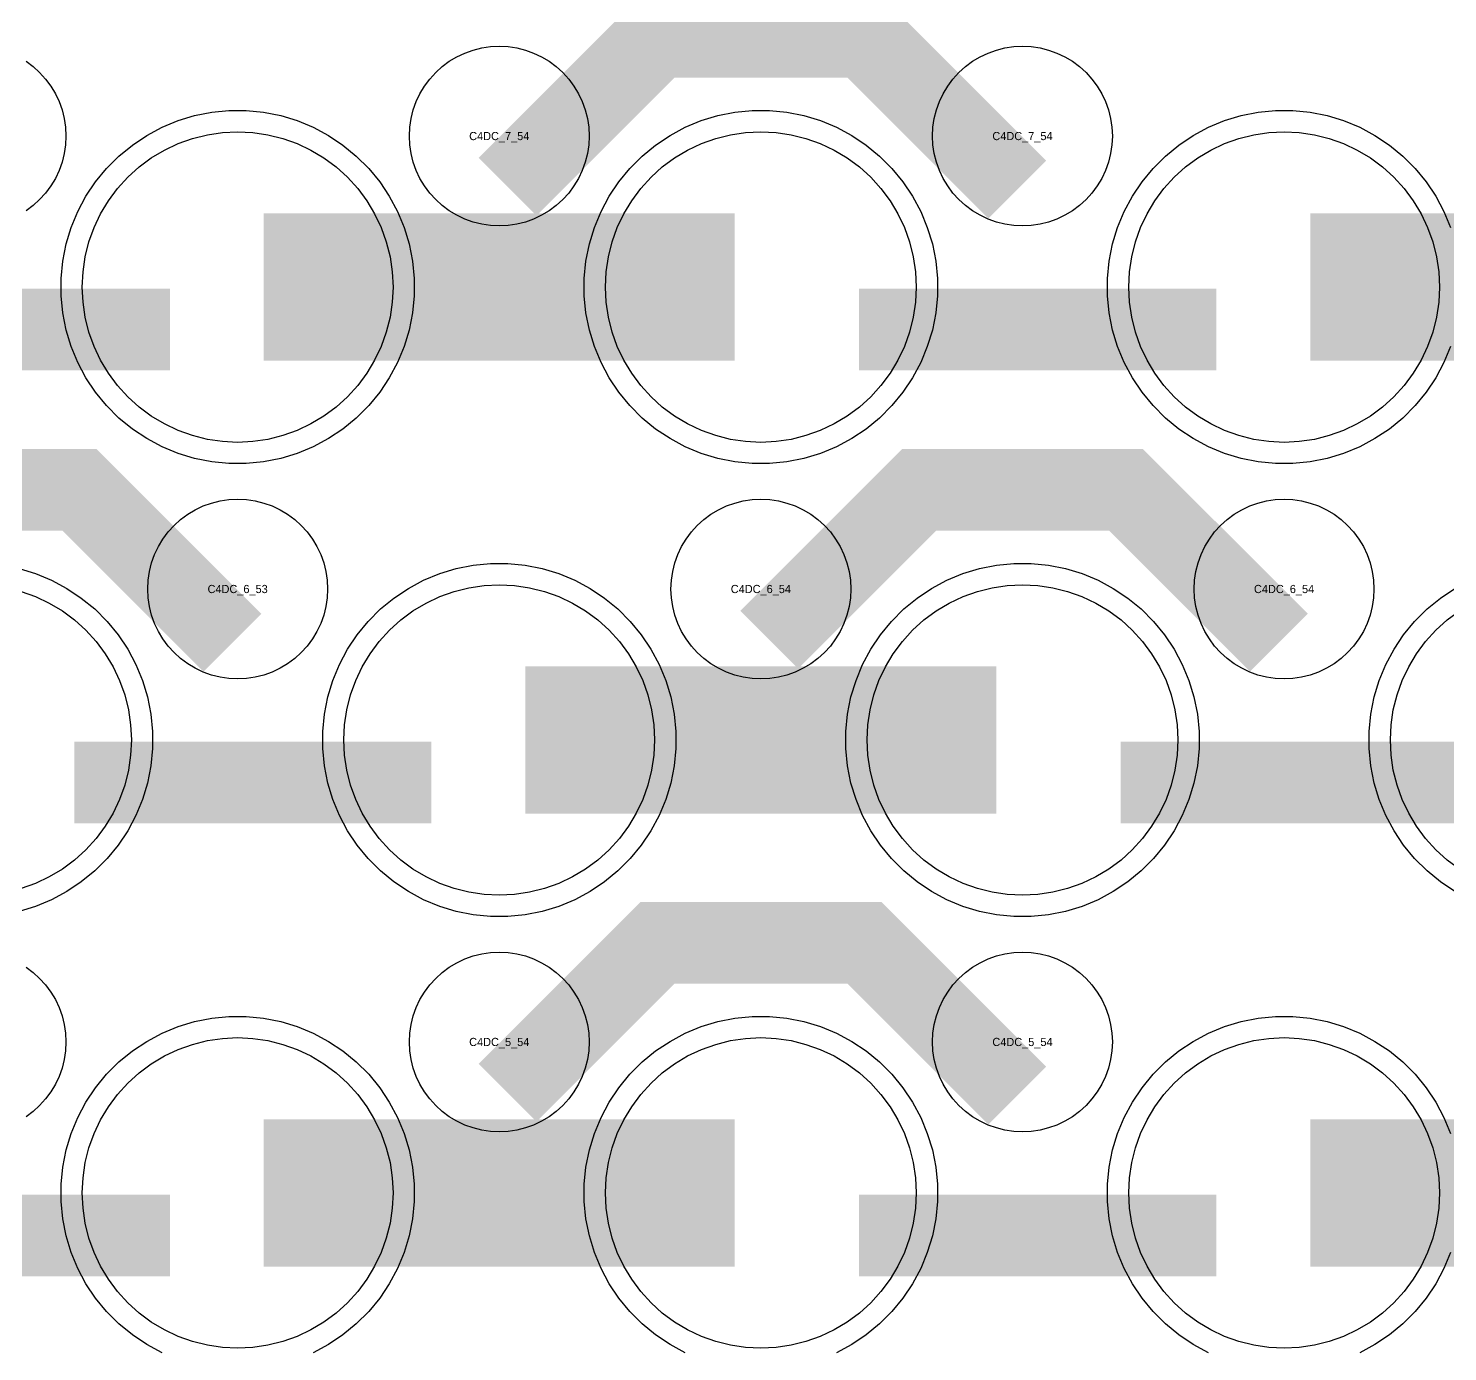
# Model space of a CAD drawing. Extents: x -11880 to 11880, y -14992 to 14992.
# Drawn here: x 5136 to 5570, y -14195.3 to -13790.5 of the extents above; entities that cross this region are included whole.
import ezdxf
from ezdxf.enums import TextEntityAlignment as Align

# ---------------------------------------------------------------- set-up
doc = ezdxf.new("R2010")
doc.units = 0
doc.header["$MEASUREMENT"] = 0
for name, color, linetype in [('GDS_775_DT_237', 138, 'CONTINUOUS'), ('RDL1_FS', 34, 'CONTINUOUS'), ('RDL_BS', 160, 'CONTINUOUS')]:
    doc.layers.add(name, color=color, linetype=linetype)

msp = doc.modelspace()

# ---------------------------------------------------------------- linework, layer by layer
at = {"layer": 'RDL1_FS', "color": 241, "true_color": 0xf7abae}
for points in [[(5200, -13917.124), (5195.343, -13916.895), (5190.732, -13916.211), (5186.209, -13915.079), (5181.819, -13913.507), (5177.605, -13911.515), (5173.605, -13909.117), (5169.86, -13906.339), (5166.406, -13903.209), (5163.276, -13899.755), (5160.498, -13896.01), (5158.1, -13892.01), (5156.108, -13887.796), (5154.536, -13883.406), (5153.404, -13878.883), (5152.72, -13874.272), (5152.491, -13869.615), (5152.72, -13864.958), (5153.404, -13860.347), (5154.536, -13855.824), (5156.108, -13851.434), (5158.1, -13847.22), (5160.498, -13843.22), (5163.276, -13839.475), (5166.406, -13836.021), (5169.86, -13832.891), (5173.605, -13830.113), (5177.605, -13827.715), (5181.819, -13825.723), (5186.209, -13824.151), (5190.732, -13823.019), (5195.343, -13822.335), (5200, -13822.106), (5204.657, -13822.335), (5209.268, -13823.019), (5213.791, -13824.151), (5218.181, -13825.723), (5222.395, -13827.715), (5226.395, -13830.113), (5230.14, -13832.891), (5233.594, -13836.021), (5236.724, -13839.475), (5239.502, -13843.22), (5241.9, -13847.22), (5243.892, -13851.434), (5245.464, -13855.824), (5246.596, -13860.347), (5247.28, -13864.958), (5247.509, -13869.615), (5247.28, -13874.272), (5246.596, -13878.883), (5245.464, -13883.406), (5243.892, -13887.796), (5241.9, -13892.01), (5239.502, -13896.01), (5236.724, -13899.755), (5233.594, -13903.209), (5230.14, -13906.339), (5226.395, -13909.117), (5222.395, -13911.515), (5218.181, -13913.507), (5213.791, -13915.079), (5209.268, -13916.211), (5204.657, -13916.895)], [(5360, -13917.124), (5355.343, -13916.895), (5350.732, -13916.211), (5346.209, -13915.079), (5341.819, -13913.507), (5337.605, -13911.515), (5333.605, -13909.117), (5329.86, -13906.339), (5326.406, -13903.209), (5323.276, -13899.755), (5320.498, -13896.01), (5318.1, -13892.01), (5316.108, -13887.796), (5314.536, -13883.406), (5313.404, -13878.883), (5312.72, -13874.272), (5312.491, -13869.615), (5312.72, -13864.958), (5313.404, -13860.347), (5314.536, -13855.824), (5316.108, -13851.434), (5318.1, -13847.22), (5320.498, -13843.22), (5323.276, -13839.475), (5326.406, -13836.021), (5329.86, -13832.891), (5333.605, -13830.113), (5337.605, -13827.715), (5341.819, -13825.723), (5346.209, -13824.151), (5350.732, -13823.019), (5355.343, -13822.335), (5360, -13822.106), (5364.657, -13822.335), (5369.268, -13823.019), (5373.791, -13824.151), (5378.181, -13825.723), (5382.395, -13827.715), (5386.395, -13830.113), (5390.14, -13832.891), (5393.594, -13836.021), (5396.724, -13839.475), (5399.502, -13843.22), (5401.9, -13847.22), (5403.892, -13851.434), (5405.464, -13855.824), (5406.596, -13860.347), (5407.28, -13864.958), (5407.509, -13869.615), (5407.28, -13874.272), (5406.596, -13878.883), (5405.464, -13883.406), (5403.892, -13887.796), (5401.9, -13892.01), (5399.502, -13896.01), (5396.724, -13899.755), (5393.594, -13903.209), (5390.14, -13906.339), (5386.395, -13909.117), (5382.395, -13911.515), (5378.181, -13913.507), (5373.791, -13915.079), (5369.268, -13916.211), (5364.657, -13916.895)], [(5520, -13917.124), (5515.343, -13916.895), (5510.732, -13916.211), (5506.209, -13915.079), (5501.819, -13913.507), (5497.605, -13911.515), (5493.605, -13909.117), (5489.86, -13906.339), (5486.406, -13903.209), (5483.276, -13899.755), (5480.498, -13896.01), (5478.1, -13892.01), (5476.108, -13887.796), (5474.536, -13883.406), (5473.404, -13878.883), (5472.72, -13874.272), (5472.491, -13869.615), (5472.72, -13864.958), (5473.404, -13860.347), (5474.536, -13855.824), (5476.108, -13851.434), (5478.1, -13847.22), (5480.498, -13843.22), (5483.276, -13839.475), (5486.406, -13836.021), (5489.86, -13832.891), (5493.605, -13830.113), (5497.605, -13827.715), (5501.819, -13825.723), (5506.209, -13824.151), (5510.732, -13823.019), (5515.343, -13822.335), (5520, -13822.106), (5524.657, -13822.335), (5529.268, -13823.019), (5533.791, -13824.151), (5538.181, -13825.723), (5542.395, -13827.715), (5546.395, -13830.113), (5550.14, -13832.891), (5553.594, -13836.021), (5556.724, -13839.475), (5559.502, -13843.22), (5561.9, -13847.22), (5563.892, -13851.434), (5565.464, -13855.824), (5566.596, -13860.347), (5567.28, -13864.958), (5567.509, -13869.615), (5567.28, -13874.272), (5566.596, -13878.883), (5565.464, -13883.406), (5563.892, -13887.796), (5561.9, -13892.01), (5559.502, -13896.01), (5556.724, -13899.755), (5553.594, -13903.209), (5550.14, -13906.339), (5546.395, -13909.117), (5542.395, -13911.515), (5538.181, -13913.507), (5533.791, -13915.079), (5529.268, -13916.211), (5524.657, -13916.895)], [(5280, -14055.689), (5275.343, -14055.46), (5270.732, -14054.776), (5266.209, -14053.644), (5261.819, -14052.072), (5257.605, -14050.08), (5253.605, -14047.682), (5249.86, -14044.904), (5246.406, -14041.774), (5243.276, -14038.32), (5240.498, -14034.575), (5238.1, -14030.575), (5236.108, -14026.361), (5234.536, -14021.971), (5233.404, -14017.448), (5232.72, -14012.837), (5232.491, -14008.18), (5232.72, -14003.523), (5233.404, -13998.912), (5234.536, -13994.389), (5236.108, -13989.999), (5238.1, -13985.785), (5240.498, -13981.785), (5243.276, -13978.04), (5246.406, -13974.586), (5249.86, -13971.456), (5253.605, -13968.678), (5257.605, -13966.28), (5261.819, -13964.288), (5266.209, -13962.716), (5270.732, -13961.584), (5275.343, -13960.9), (5280, -13960.671), (5284.657, -13960.9), (5289.268, -13961.584), (5293.791, -13962.716), (5298.181, -13964.288), (5302.395, -13966.28), (5306.395, -13968.678), (5310.14, -13971.456), (5313.594, -13974.586), (5316.724, -13978.04), (5319.502, -13981.785), (5321.9, -13985.785), (5323.892, -13989.999), (5325.464, -13994.389), (5326.596, -13998.912), (5327.28, -14003.523), (5327.509, -14008.18), (5327.28, -14012.837), (5326.596, -14017.448), (5325.464, -14021.971), (5323.892, -14026.361), (5321.9, -14030.575), (5319.502, -14034.575), (5316.724, -14038.32), (5313.594, -14041.774), (5310.14, -14044.904), (5306.395, -14047.682), (5302.395, -14050.08), (5298.181, -14052.072), (5293.791, -14053.644), (5289.268, -14054.776), (5284.657, -14055.46)], [(5440, -14055.689), (5435.343, -14055.46), (5430.732, -14054.776), (5426.209, -14053.644), (5421.819, -14052.072), (5417.605, -14050.08), (5413.605, -14047.682), (5409.86, -14044.904), (5406.406, -14041.774), (5403.276, -14038.32), (5400.498, -14034.575), (5398.1, -14030.575), (5396.108, -14026.361), (5394.536, -14021.971), (5393.404, -14017.448), (5392.72, -14012.837), (5392.491, -14008.18), (5392.72, -14003.523), (5393.404, -13998.912), (5394.536, -13994.389), (5396.108, -13989.999), (5398.1, -13985.785), (5400.498, -13981.785), (5403.276, -13978.04), (5406.406, -13974.586), (5409.86, -13971.456), (5413.605, -13968.678), (5417.605, -13966.28), (5421.819, -13964.288), (5426.209, -13962.716), (5430.732, -13961.584), (5435.343, -13960.9), (5440, -13960.671), (5444.657, -13960.9), (5449.268, -13961.584), (5453.791, -13962.716), (5458.181, -13964.288), (5462.395, -13966.28), (5466.395, -13968.678), (5470.14, -13971.456), (5473.594, -13974.586), (5476.724, -13978.04), (5479.502, -13981.785), (5481.9, -13985.785), (5483.892, -13989.999), (5485.464, -13994.389), (5486.596, -13998.912), (5487.28, -14003.523), (5487.509, -14008.18), (5487.28, -14012.837), (5486.596, -14017.448), (5485.464, -14021.971), (5483.892, -14026.361), (5481.9, -14030.575), (5479.502, -14034.575), (5476.724, -14038.32), (5473.594, -14041.774), (5470.14, -14044.904), (5466.395, -14047.682), (5462.395, -14050.08), (5458.181, -14052.072), (5453.791, -14053.644), (5449.268, -14054.776), (5444.657, -14055.46)], [(5200, -14194.254), (5195.343, -14194.025), (5190.732, -14193.341), (5186.209, -14192.209), (5181.819, -14190.637), (5177.605, -14188.645), (5173.605, -14186.247), (5169.86, -14183.469), (5166.406, -14180.339), (5163.276, -14176.885), (5160.498, -14173.14), (5158.1, -14169.14), (5156.108, -14164.926), (5154.536, -14160.536), (5153.404, -14156.013), (5152.72, -14151.402), (5152.491, -14146.745), (5152.72, -14142.088), (5153.404, -14137.477), (5154.536, -14132.954), (5156.108, -14128.564), (5158.1, -14124.35), (5160.498, -14120.35), (5163.276, -14116.605), (5166.406, -14113.151), (5169.86, -14110.021), (5173.605, -14107.243), (5177.605, -14104.845), (5181.819, -14102.853), (5186.209, -14101.281), (5190.732, -14100.149), (5195.343, -14099.465), (5200, -14099.236), (5204.657, -14099.465), (5209.268, -14100.149), (5213.791, -14101.281), (5218.181, -14102.853), (5222.395, -14104.845), (5226.395, -14107.243), (5230.14, -14110.021), (5233.594, -14113.151), (5236.724, -14116.605), (5239.502, -14120.35), (5241.9, -14124.35), (5243.892, -14128.564), (5245.464, -14132.954), (5246.596, -14137.477), (5247.28, -14142.088), (5247.509, -14146.745), (5247.28, -14151.402), (5246.596, -14156.013), (5245.464, -14160.536), (5243.892, -14164.926), (5241.9, -14169.14), (5239.502, -14173.14), (5236.724, -14176.885), (5233.594, -14180.339), (5230.14, -14183.469), (5226.395, -14186.247), (5222.395, -14188.645), (5218.181, -14190.637), (5213.791, -14192.209), (5209.268, -14193.341), (5204.657, -14194.025)], [(5360, -14194.254), (5355.343, -14194.025), (5350.732, -14193.341), (5346.209, -14192.209), (5341.819, -14190.637), (5337.605, -14188.645), (5333.605, -14186.247), (5329.86, -14183.469), (5326.406, -14180.339), (5323.276, -14176.885), (5320.498, -14173.14), (5318.1, -14169.14), (5316.108, -14164.926), (5314.536, -14160.536), (5313.404, -14156.013), (5312.72, -14151.402), (5312.491, -14146.745), (5312.72, -14142.088), (5313.404, -14137.477), (5314.536, -14132.954), (5316.108, -14128.564), (5318.1, -14124.35), (5320.498, -14120.35), (5323.276, -14116.605), (5326.406, -14113.151), (5329.86, -14110.021), (5333.605, -14107.243), (5337.605, -14104.845), (5341.819, -14102.853), (5346.209, -14101.281), (5350.732, -14100.149), (5355.343, -14099.465), (5360, -14099.236), (5364.657, -14099.465), (5369.268, -14100.149), (5373.791, -14101.281), (5378.181, -14102.853), (5382.395, -14104.845), (5386.395, -14107.243), (5390.14, -14110.021), (5393.594, -14113.151), (5396.724, -14116.605), (5399.502, -14120.35), (5401.9, -14124.35), (5403.892, -14128.564), (5405.464, -14132.954), (5406.596, -14137.477), (5407.28, -14142.088), (5407.509, -14146.745), (5407.28, -14151.402), (5406.596, -14156.013), (5405.464, -14160.536), (5403.892, -14164.926), (5401.9, -14169.14), (5399.502, -14173.14), (5396.724, -14176.885), (5393.594, -14180.339), (5390.14, -14183.469), (5386.395, -14186.247), (5382.395, -14188.645), (5378.181, -14190.637), (5373.791, -14192.209), (5369.268, -14193.341), (5364.657, -14194.025)], [(5520, -14194.254), (5515.343, -14194.025), (5510.732, -14193.341), (5506.209, -14192.209), (5501.819, -14190.637), (5497.605, -14188.645), (5493.605, -14186.247), (5489.86, -14183.469), (5486.406, -14180.339), (5483.276, -14176.885), (5480.498, -14173.14), (5478.1, -14169.14), (5476.108, -14164.926), (5474.536, -14160.536), (5473.404, -14156.013), (5472.72, -14151.402), (5472.491, -14146.745), (5472.72, -14142.088), (5473.404, -14137.477), (5474.536, -14132.954), (5476.108, -14128.564), (5478.1, -14124.35), (5480.498, -14120.35), (5483.276, -14116.605), (5486.406, -14113.151), (5489.86, -14110.021), (5493.605, -14107.243), (5497.605, -14104.845), (5501.819, -14102.853), (5506.209, -14101.281), (5510.732, -14100.149), (5515.343, -14099.465), (5520, -14099.236), (5524.657, -14099.465), (5529.268, -14100.149), (5533.791, -14101.281), (5538.181, -14102.853), (5542.395, -14104.845), (5546.395, -14107.243), (5550.14, -14110.021), (5553.594, -14113.151), (5556.724, -14116.605), (5559.502, -14120.35), (5561.9, -14124.35), (5563.892, -14128.564), (5565.464, -14132.954), (5566.596, -14137.477), (5567.28, -14142.088), (5567.509, -14146.745), (5567.28, -14151.402), (5566.596, -14156.013), (5565.464, -14160.536), (5563.892, -14164.926), (5561.9, -14169.14), (5559.502, -14173.14), (5556.724, -14176.885), (5553.594, -14180.339), (5550.14, -14183.469), (5546.395, -14186.247), (5542.395, -14188.645), (5538.181, -14190.637), (5533.791, -14192.209), (5529.268, -14193.341), (5524.657, -14194.025)]]:
    msp.add_lwpolyline(points, close=True, dxfattribs=at)
for points in [[(5208.002, -13869.615, 45, 45, 0), (5280.002, -13869.615, 45, 45, 0)], [(5280.002, -13869.615, 45, 45, 0), (5352.002, -13869.615, 45, 45, 0)], [(5528.002, -13869.615, 45, 45, 0), (5600.002, -13869.615, 45, 45, 0)], [(5288.002, -14008.18, 45, 45, 0), (5360.002, -14008.18, 45, 45, 0)], [(5360.002, -14008.18, 45, 45, 0), (5432.002, -14008.18, 45, 45, 0)], [(5208.002, -14146.745, 45, 45, 0), (5280.002, -14146.745, 45, 45, 0)], [(5280.002, -14146.745, 45, 45, 0), (5352.002, -14146.745, 45, 45, 0)], [(5528.002, -14146.745, 45, 45, 0), (5600.002, -14146.745, 45, 45, 0)]]:
    msp.add_lwpolyline(points, format="xyseb", dxfattribs=at)
for points in [[(5133.791, -13962.716), (5138.181, -13964.288), (5142.395, -13966.28), (5146.395, -13968.678), (5150.14, -13971.456), (5153.594, -13974.586), (5156.724, -13978.04), (5159.502, -13981.785), (5161.9, -13985.785), (5163.892, -13989.999), (5165.464, -13994.389), (5166.596, -13998.912), (5167.28, -14003.523), (5167.509, -14008.18), (5167.28, -14012.837), (5166.596, -14017.448), (5165.464, -14021.971), (5163.892, -14026.361), (5161.9, -14030.575), (5159.502, -14034.575), (5156.724, -14038.32), (5153.594, -14041.774), (5150.14, -14044.904), (5146.395, -14047.682), (5142.395, -14050.08), (5138.181, -14052.072), (5133.791, -14053.644)], [(5573.605, -14047.682), (5569.86, -14044.904), (5566.406, -14041.774), (5563.276, -14038.32), (5560.498, -14034.575), (5558.1, -14030.575), (5556.108, -14026.361), (5554.536, -14021.971), (5553.404, -14017.448), (5552.72, -14012.837), (5552.491, -14008.18), (5552.72, -14003.523), (5553.404, -13998.912), (5554.536, -13994.389), (5556.108, -13989.999), (5558.1, -13985.785), (5560.498, -13981.785), (5563.276, -13978.04), (5566.406, -13974.586), (5569.86, -13971.456), (5573.605, -13968.678)]]:
    msp.add_lwpolyline(points, dxfattribs=at)
at = {"layer": 'RDL_BS'}
for points in [[(5282.562, -13838.929, 25, 25, 0), (5328.377, -13793.114, 25, 25, 0), (5361.93, -13793.114, 25, 25, 0)], [(5438.401, -13839.828, 25, 25, 0), (5391.687, -13793.114, 25, 25, 0), (5361.929, -13793.114, 25, 25, 0)], [(5198.401, -13978.393, 25, 25, 0), (5151.687, -13931.679, 25, 25, 0), (5121.929, -13931.679, 25, 25, 0)], [(5362.562, -13977.494, 25, 25, 0), (5408.377, -13931.679, 25, 25, 0), (5441.93, -13931.679, 25, 25, 0)], [(5518.401, -13978.393, 25, 25, 0), (5471.687, -13931.679, 25, 25, 0), (5441.929, -13931.679, 25, 25, 0)], [(5282.562, -14116.059, 25, 25, 0), (5328.377, -14070.244, 25, 25, 0), (5361.93, -14070.244, 25, 25, 0)], [(5438.401, -14116.958, 25, 25, 0), (5391.687, -14070.244, 25, 25, 0), (5361.929, -14070.244, 25, 25, 0)]]:
    msp.add_lwpolyline(points, format="xyseb", dxfattribs=at)
for points in [[(5280, -13850.921), (5277.307, -13850.789), (5274.635, -13850.393), (5272.016, -13849.736), (5269.481, -13848.829), (5267.044, -13847.677), (5264.72, -13846.284), (5262.557, -13844.681), (5260.558, -13842.869), (5258.746, -13840.87), (5257.143, -13838.707), (5255.75, -13836.383), (5254.598, -13833.946), (5253.691, -13831.411), (5253.034, -13828.792), (5252.638, -13826.12), (5252.506, -13823.427), (5252.638, -13820.734), (5253.034, -13818.062), (5253.691, -13815.443), (5254.598, -13812.908), (5255.75, -13810.471), (5257.143, -13808.147), (5258.746, -13805.984), (5260.558, -13803.985), (5262.557, -13802.173), (5264.72, -13800.57), (5267.044, -13799.177), (5269.481, -13798.025), (5272.016, -13797.118), (5274.635, -13796.461), (5277.307, -13796.065), (5280, -13795.933), (5282.693, -13796.065), (5285.365, -13796.461), (5287.984, -13797.118), (5290.519, -13798.025), (5292.956, -13799.177), (5295.28, -13800.57), (5297.443, -13802.173), (5299.442, -13803.985), (5301.254, -13805.984), (5302.857, -13808.147), (5304.25, -13810.471), (5305.402, -13812.908), (5306.309, -13815.443), (5306.966, -13818.062), (5307.362, -13820.734), (5307.494, -13823.427), (5307.362, -13826.12), (5306.966, -13828.792), (5306.309, -13831.411), (5305.402, -13833.946), (5304.25, -13836.383), (5302.857, -13838.707), (5301.254, -13840.87), (5299.442, -13842.869), (5297.443, -13844.681), (5295.28, -13846.284), (5292.956, -13847.677), (5290.519, -13848.829), (5287.984, -13849.736), (5285.365, -13850.393), (5282.693, -13850.789)], [(5440, -13850.921), (5437.307, -13850.789), (5434.635, -13850.393), (5432.016, -13849.736), (5429.481, -13848.829), (5427.044, -13847.677), (5424.72, -13846.284), (5422.557, -13844.681), (5420.558, -13842.869), (5418.746, -13840.87), (5417.143, -13838.707), (5415.75, -13836.383), (5414.598, -13833.946), (5413.691, -13831.411), (5413.034, -13828.792), (5412.638, -13826.12), (5412.506, -13823.427), (5412.638, -13820.734), (5413.034, -13818.062), (5413.691, -13815.443), (5414.598, -13812.908), (5415.75, -13810.471), (5417.143, -13808.147), (5418.746, -13805.984), (5420.558, -13803.985), (5422.557, -13802.173), (5424.72, -13800.57), (5427.044, -13799.177), (5429.481, -13798.025), (5432.016, -13797.118), (5434.635, -13796.461), (5437.307, -13796.065), (5440, -13795.933), (5442.693, -13796.065), (5445.365, -13796.461), (5447.984, -13797.118), (5450.519, -13798.025), (5452.956, -13799.177), (5455.28, -13800.57), (5457.443, -13802.173), (5459.442, -13803.985), (5461.254, -13805.984), (5462.857, -13808.147), (5464.25, -13810.471), (5465.402, -13812.908), (5466.309, -13815.443), (5466.966, -13818.062), (5467.362, -13820.734), (5467.494, -13823.427), (5467.362, -13826.12), (5466.966, -13828.792), (5466.309, -13831.411), (5465.402, -13833.946), (5464.25, -13836.383), (5462.857, -13838.707), (5461.254, -13840.87), (5459.442, -13842.869), (5457.443, -13844.681), (5455.28, -13846.284), (5452.956, -13847.677), (5450.519, -13848.829), (5447.984, -13849.736), (5445.365, -13850.393), (5442.693, -13850.789)], [(5200, -13989.486), (5197.307, -13989.354), (5194.635, -13988.958), (5192.016, -13988.301), (5189.481, -13987.394), (5187.044, -13986.242), (5184.72, -13984.849), (5182.557, -13983.246), (5180.558, -13981.434), (5178.746, -13979.435), (5177.143, -13977.272), (5175.75, -13974.948), (5174.598, -13972.511), (5173.691, -13969.976), (5173.034, -13967.357), (5172.638, -13964.685), (5172.506, -13961.992), (5172.638, -13959.299), (5173.034, -13956.627), (5173.691, -13954.008), (5174.598, -13951.473), (5175.75, -13949.036), (5177.143, -13946.712), (5178.746, -13944.549), (5180.558, -13942.55), (5182.557, -13940.738), (5184.72, -13939.135), (5187.044, -13937.742), (5189.481, -13936.59), (5192.016, -13935.683), (5194.635, -13935.026), (5197.307, -13934.63), (5200, -13934.498), (5202.693, -13934.63), (5205.365, -13935.026), (5207.984, -13935.683), (5210.519, -13936.59), (5212.956, -13937.742), (5215.28, -13939.135), (5217.443, -13940.738), (5219.442, -13942.55), (5221.254, -13944.549), (5222.857, -13946.712), (5224.25, -13949.036), (5225.402, -13951.473), (5226.309, -13954.008), (5226.966, -13956.627), (5227.362, -13959.299), (5227.494, -13961.992), (5227.362, -13964.685), (5226.966, -13967.357), (5226.309, -13969.976), (5225.402, -13972.511), (5224.25, -13974.948), (5222.857, -13977.272), (5221.254, -13979.435), (5219.442, -13981.434), (5217.443, -13983.246), (5215.28, -13984.849), (5212.956, -13986.242), (5210.519, -13987.394), (5207.984, -13988.301), (5205.365, -13988.958), (5202.693, -13989.354)], [(5360, -13989.486), (5357.307, -13989.354), (5354.635, -13988.958), (5352.016, -13988.301), (5349.481, -13987.394), (5347.044, -13986.242), (5344.72, -13984.849), (5342.557, -13983.246), (5340.558, -13981.434), (5338.746, -13979.435), (5337.143, -13977.272), (5335.75, -13974.948), (5334.598, -13972.511), (5333.691, -13969.976), (5333.034, -13967.357), (5332.638, -13964.685), (5332.506, -13961.992), (5332.638, -13959.299), (5333.034, -13956.627), (5333.691, -13954.008), (5334.598, -13951.473), (5335.75, -13949.036), (5337.143, -13946.712), (5338.746, -13944.549), (5340.558, -13942.55), (5342.557, -13940.738), (5344.72, -13939.135), (5347.044, -13937.742), (5349.481, -13936.59), (5352.016, -13935.683), (5354.635, -13935.026), (5357.307, -13934.63), (5360, -13934.498), (5362.693, -13934.63), (5365.365, -13935.026), (5367.984, -13935.683), (5370.519, -13936.59), (5372.956, -13937.742), (5375.28, -13939.135), (5377.443, -13940.738), (5379.442, -13942.55), (5381.254, -13944.549), (5382.857, -13946.712), (5384.25, -13949.036), (5385.402, -13951.473), (5386.309, -13954.008), (5386.966, -13956.627), (5387.362, -13959.299), (5387.494, -13961.992), (5387.362, -13964.685), (5386.966, -13967.357), (5386.309, -13969.976), (5385.402, -13972.511), (5384.25, -13974.948), (5382.857, -13977.272), (5381.254, -13979.435), (5379.442, -13981.434), (5377.443, -13983.246), (5375.28, -13984.849), (5372.956, -13986.242), (5370.519, -13987.394), (5367.984, -13988.301), (5365.365, -13988.958), (5362.693, -13989.354)], [(5520, -13989.486), (5517.307, -13989.354), (5514.635, -13988.958), (5512.016, -13988.301), (5509.481, -13987.394), (5507.044, -13986.242), (5504.72, -13984.849), (5502.557, -13983.246), (5500.558, -13981.434), (5498.746, -13979.435), (5497.143, -13977.272), (5495.75, -13974.948), (5494.598, -13972.511), (5493.691, -13969.976), (5493.034, -13967.357), (5492.638, -13964.685), (5492.506, -13961.992), (5492.638, -13959.299), (5493.034, -13956.627), (5493.691, -13954.008), (5494.598, -13951.473), (5495.75, -13949.036), (5497.143, -13946.712), (5498.746, -13944.549), (5500.558, -13942.55), (5502.557, -13940.738), (5504.72, -13939.135), (5507.044, -13937.742), (5509.481, -13936.59), (5512.016, -13935.683), (5514.635, -13935.026), (5517.307, -13934.63), (5520, -13934.498), (5522.693, -13934.63), (5525.365, -13935.026), (5527.984, -13935.683), (5530.519, -13936.59), (5532.956, -13937.742), (5535.28, -13939.135), (5537.443, -13940.738), (5539.442, -13942.55), (5541.254, -13944.549), (5542.857, -13946.712), (5544.25, -13949.036), (5545.402, -13951.473), (5546.309, -13954.008), (5546.966, -13956.627), (5547.362, -13959.299), (5547.494, -13961.992), (5547.362, -13964.685), (5546.966, -13967.357), (5546.309, -13969.976), (5545.402, -13972.511), (5544.25, -13974.948), (5542.857, -13977.272), (5541.254, -13979.435), (5539.442, -13981.434), (5537.443, -13983.246), (5535.28, -13984.849), (5532.956, -13986.242), (5530.519, -13987.394), (5527.984, -13988.301), (5525.365, -13988.958), (5522.693, -13989.354)], [(5280, -14128.051), (5277.307, -14127.919), (5274.635, -14127.523), (5272.016, -14126.866), (5269.481, -14125.959), (5267.044, -14124.807), (5264.72, -14123.414), (5262.557, -14121.811), (5260.558, -14119.999), (5258.746, -14118), (5257.143, -14115.837), (5255.75, -14113.513), (5254.598, -14111.076), (5253.691, -14108.541), (5253.034, -14105.922), (5252.638, -14103.25), (5252.506, -14100.557), (5252.638, -14097.864), (5253.034, -14095.192), (5253.691, -14092.573), (5254.598, -14090.038), (5255.75, -14087.601), (5257.143, -14085.277), (5258.746, -14083.114), (5260.558, -14081.115), (5262.557, -14079.303), (5264.72, -14077.7), (5267.044, -14076.307), (5269.481, -14075.155), (5272.016, -14074.248), (5274.635, -14073.591), (5277.307, -14073.195), (5280, -14073.063), (5282.693, -14073.195), (5285.365, -14073.591), (5287.984, -14074.248), (5290.519, -14075.155), (5292.956, -14076.307), (5295.28, -14077.7), (5297.443, -14079.303), (5299.442, -14081.115), (5301.254, -14083.114), (5302.857, -14085.277), (5304.25, -14087.601), (5305.402, -14090.038), (5306.309, -14092.573), (5306.966, -14095.192), (5307.362, -14097.864), (5307.494, -14100.557), (5307.362, -14103.25), (5306.966, -14105.922), (5306.309, -14108.541), (5305.402, -14111.076), (5304.25, -14113.513), (5302.857, -14115.837), (5301.254, -14118), (5299.442, -14119.999), (5297.443, -14121.811), (5295.28, -14123.414), (5292.956, -14124.807), (5290.519, -14125.959), (5287.984, -14126.866), (5285.365, -14127.523), (5282.693, -14127.919)], [(5440, -14128.051), (5437.307, -14127.919), (5434.635, -14127.523), (5432.016, -14126.866), (5429.481, -14125.959), (5427.044, -14124.807), (5424.72, -14123.414), (5422.557, -14121.811), (5420.558, -14119.999), (5418.746, -14118), (5417.143, -14115.837), (5415.75, -14113.513), (5414.598, -14111.076), (5413.691, -14108.541), (5413.034, -14105.922), (5412.638, -14103.25), (5412.506, -14100.557), (5412.638, -14097.864), (5413.034, -14095.192), (5413.691, -14092.573), (5414.598, -14090.038), (5415.75, -14087.601), (5417.143, -14085.277), (5418.746, -14083.114), (5420.558, -14081.115), (5422.557, -14079.303), (5424.72, -14077.7), (5427.044, -14076.307), (5429.481, -14075.155), (5432.016, -14074.248), (5434.635, -14073.591), (5437.307, -14073.195), (5440, -14073.063), (5442.693, -14073.195), (5445.365, -14073.591), (5447.984, -14074.248), (5450.519, -14075.155), (5452.956, -14076.307), (5455.28, -14077.7), (5457.443, -14079.303), (5459.442, -14081.115), (5461.254, -14083.114), (5462.857, -14085.277), (5464.25, -14087.601), (5465.402, -14090.038), (5466.309, -14092.573), (5466.966, -14095.192), (5467.362, -14097.864), (5467.494, -14100.557), (5467.362, -14103.25), (5466.966, -14105.922), (5466.309, -14108.541), (5465.402, -14111.076), (5464.25, -14113.513), (5462.857, -14115.837), (5461.254, -14118), (5459.442, -14119.999), (5457.443, -14121.811), (5455.28, -14123.414), (5452.956, -14124.807), (5450.519, -14125.959), (5447.984, -14126.866), (5445.365, -14127.523), (5442.693, -14127.919)]]:
    msp.add_lwpolyline(points, close=True, dxfattribs=at)
for points in [[(5135.28, -13800.57), (5137.443, -13802.173), (5139.442, -13803.985), (5141.254, -13805.984), (5142.857, -13808.147), (5144.25, -13810.471), (5145.402, -13812.908), (5146.309, -13815.443), (5146.966, -13818.062), (5147.362, -13820.734), (5147.494, -13823.427), (5147.362, -13826.12), (5146.966, -13828.792), (5146.309, -13831.411), (5145.402, -13833.946), (5144.25, -13836.383), (5142.857, -13838.707), (5141.254, -13840.87), (5139.442, -13842.869), (5137.443, -13844.681), (5135.28, -13846.284)], [(5135.28, -14077.7), (5137.443, -14079.303), (5139.442, -14081.115), (5141.254, -14083.114), (5142.857, -14085.277), (5144.25, -14087.601), (5145.402, -14090.038), (5146.309, -14092.573), (5146.966, -14095.192), (5147.362, -14097.864), (5147.494, -14100.557), (5147.362, -14103.25), (5146.966, -14105.922), (5146.309, -14108.541), (5145.402, -14111.076), (5144.25, -14113.513), (5142.857, -14115.837), (5141.254, -14118), (5139.442, -14119.999), (5137.443, -14121.811), (5135.28, -14123.414)]]:
    msp.add_lwpolyline(points, dxfattribs=at)
at = {"layer": 'RDL_BS', "color": 241, "true_color": 0xf7abae}
for points in [[(5197.356, -13923.615), (5192.062, -13923.098), (5186.835, -13922.052), (5181.795, -13920.521), (5176.885, -13918.49), (5172.223, -13915.998), (5167.809, -13913.051), (5163.708, -13909.689), (5159.926, -13905.907), (5156.564, -13901.806), (5153.617, -13897.392), (5151.125, -13892.73), (5149.094, -13887.82), (5147.563, -13882.78), (5146.517, -13877.553), (5146, -13872.259), (5146, -13866.971), (5146.517, -13861.677), (5147.563, -13856.45), (5149.094, -13851.41), (5151.125, -13846.5), (5153.617, -13841.838), (5156.564, -13837.424), (5159.926, -13833.323), (5163.708, -13829.541), (5167.809, -13826.179), (5172.223, -13823.232), (5176.885, -13820.74), (5181.795, -13818.709), (5186.835, -13817.178), (5192.062, -13816.132), (5197.356, -13815.615), (5202.644, -13815.615), (5207.938, -13816.132), (5213.165, -13817.178), (5218.205, -13818.709), (5223.115, -13820.74), (5227.777, -13823.232), (5232.191, -13826.179), (5236.292, -13829.541), (5240.074, -13833.323), (5243.436, -13837.424), (5246.383, -13841.838), (5248.875, -13846.5), (5250.906, -13851.41), (5252.437, -13856.45), (5253.483, -13861.677), (5254, -13866.971), (5254, -13872.259), (5253.483, -13877.553), (5252.437, -13882.78), (5250.906, -13887.82), (5248.875, -13892.73), (5246.383, -13897.392), (5243.436, -13901.806), (5240.074, -13905.907), (5236.292, -13909.689), (5232.191, -13913.051), (5227.777, -13915.998), (5223.115, -13918.49), (5218.205, -13920.521), (5213.165, -13922.052), (5207.938, -13923.098), (5202.644, -13923.615)], [(5357.356, -13923.615), (5352.062, -13923.098), (5346.835, -13922.052), (5341.795, -13920.521), (5336.885, -13918.49), (5332.223, -13915.998), (5327.809, -13913.051), (5323.708, -13909.689), (5319.926, -13905.907), (5316.564, -13901.806), (5313.617, -13897.392), (5311.125, -13892.73), (5309.094, -13887.82), (5307.563, -13882.78), (5306.517, -13877.553), (5306, -13872.259), (5306, -13866.971), (5306.517, -13861.677), (5307.563, -13856.45), (5309.094, -13851.41), (5311.125, -13846.5), (5313.617, -13841.838), (5316.564, -13837.424), (5319.926, -13833.323), (5323.708, -13829.541), (5327.809, -13826.179), (5332.223, -13823.232), (5336.885, -13820.74), (5341.795, -13818.709), (5346.835, -13817.178), (5352.062, -13816.132), (5357.356, -13815.615), (5362.644, -13815.615), (5367.938, -13816.132), (5373.165, -13817.178), (5378.205, -13818.709), (5383.115, -13820.74), (5387.777, -13823.232), (5392.191, -13826.179), (5396.292, -13829.541), (5400.074, -13833.323), (5403.436, -13837.424), (5406.383, -13841.838), (5408.875, -13846.5), (5410.906, -13851.41), (5412.437, -13856.45), (5413.483, -13861.677), (5414, -13866.971), (5414, -13872.259), (5413.483, -13877.553), (5412.437, -13882.78), (5410.906, -13887.82), (5408.875, -13892.73), (5406.383, -13897.392), (5403.436, -13901.806), (5400.074, -13905.907), (5396.292, -13909.689), (5392.191, -13913.051), (5387.777, -13915.998), (5383.115, -13918.49), (5378.205, -13920.521), (5373.165, -13922.052), (5367.938, -13923.098), (5362.644, -13923.615)], [(5277.356, -14062.18), (5272.062, -14061.663), (5266.835, -14060.617), (5261.795, -14059.086), (5256.885, -14057.055), (5252.223, -14054.563), (5247.809, -14051.616), (5243.708, -14048.254), (5239.926, -14044.472), (5236.564, -14040.371), (5233.617, -14035.957), (5231.125, -14031.295), (5229.094, -14026.385), (5227.563, -14021.345), (5226.517, -14016.118), (5226, -14010.824), (5226, -14005.536), (5226.517, -14000.242), (5227.563, -13995.015), (5229.094, -13989.975), (5231.125, -13985.065), (5233.617, -13980.403), (5236.564, -13975.989), (5239.926, -13971.888), (5243.708, -13968.106), (5247.809, -13964.744), (5252.223, -13961.797), (5256.885, -13959.305), (5261.795, -13957.274), (5266.835, -13955.743), (5272.062, -13954.697), (5277.356, -13954.18), (5282.644, -13954.18), (5287.938, -13954.697), (5293.165, -13955.743), (5298.205, -13957.274), (5303.115, -13959.305), (5307.777, -13961.797), (5312.191, -13964.744), (5316.292, -13968.106), (5320.074, -13971.888), (5323.436, -13975.989), (5326.383, -13980.403), (5328.875, -13985.065), (5330.906, -13989.975), (5332.437, -13995.015), (5333.483, -14000.242), (5334, -14005.536), (5334, -14010.824), (5333.483, -14016.118), (5332.437, -14021.345), (5330.906, -14026.385), (5328.875, -14031.295), (5326.383, -14035.957), (5323.436, -14040.371), (5320.074, -14044.472), (5316.292, -14048.254), (5312.191, -14051.616), (5307.777, -14054.563), (5303.115, -14057.055), (5298.205, -14059.086), (5293.165, -14060.617), (5287.938, -14061.663), (5282.644, -14062.18)], [(5437.356, -14062.18), (5432.062, -14061.663), (5426.835, -14060.617), (5421.795, -14059.086), (5416.885, -14057.055), (5412.223, -14054.563), (5407.809, -14051.616), (5403.708, -14048.254), (5399.926, -14044.472), (5396.564, -14040.371), (5393.617, -14035.957), (5391.125, -14031.295), (5389.094, -14026.385), (5387.563, -14021.345), (5386.517, -14016.118), (5386, -14010.824), (5386, -14005.536), (5386.517, -14000.242), (5387.563, -13995.015), (5389.094, -13989.975), (5391.125, -13985.065), (5393.617, -13980.403), (5396.564, -13975.989), (5399.926, -13971.888), (5403.708, -13968.106), (5407.809, -13964.744), (5412.223, -13961.797), (5416.885, -13959.305), (5421.795, -13957.274), (5426.835, -13955.743), (5432.062, -13954.697), (5437.356, -13954.18), (5442.644, -13954.18), (5447.938, -13954.697), (5453.165, -13955.743), (5458.205, -13957.274), (5463.115, -13959.305), (5467.777, -13961.797), (5472.191, -13964.744), (5476.292, -13968.106), (5480.074, -13971.888), (5483.436, -13975.989), (5486.383, -13980.403), (5488.875, -13985.065), (5490.906, -13989.975), (5492.437, -13995.015), (5493.483, -14000.242), (5494, -14005.536), (5494, -14010.824), (5493.483, -14016.118), (5492.437, -14021.345), (5490.906, -14026.385), (5488.875, -14031.295), (5486.383, -14035.957), (5483.436, -14040.371), (5480.074, -14044.472), (5476.292, -14048.254), (5472.191, -14051.616), (5467.777, -14054.563), (5463.115, -14057.055), (5458.205, -14059.086), (5453.165, -14060.617), (5447.938, -14061.663), (5442.644, -14062.18)]]:
    msp.add_lwpolyline(points, close=True, dxfattribs=at)
for points in [[(5570.906, -13887.82), (5568.875, -13892.73), (5566.383, -13897.392), (5563.436, -13901.806), (5560.074, -13905.907), (5556.292, -13909.689), (5552.191, -13913.051), (5547.777, -13915.998), (5543.115, -13918.49), (5538.205, -13920.521), (5533.165, -13922.052), (5527.938, -13923.098), (5522.644, -13923.615), (5517.356, -13923.615), (5512.062, -13923.098), (5506.835, -13922.052), (5501.795, -13920.521), (5496.885, -13918.49), (5492.223, -13915.998), (5487.809, -13913.051), (5483.708, -13909.689), (5479.926, -13905.907), (5476.564, -13901.806), (5473.617, -13897.392), (5471.125, -13892.73), (5469.094, -13887.82), (5467.563, -13882.78), (5466.517, -13877.553), (5466, -13872.259), (5466, -13866.971), (5466.517, -13861.677), (5467.563, -13856.45), (5469.094, -13851.41), (5471.125, -13846.5), (5473.617, -13841.838), (5476.564, -13837.424), (5479.926, -13833.323), (5483.708, -13829.541), (5487.809, -13826.179), (5492.223, -13823.232), (5496.885, -13820.74), (5501.795, -13818.709), (5506.835, -13817.178), (5512.062, -13816.132), (5517.356, -13815.615), (5522.644, -13815.615), (5527.938, -13816.132), (5533.165, -13817.178), (5538.205, -13818.709), (5543.115, -13820.74), (5547.777, -13823.232), (5552.191, -13826.179), (5556.292, -13829.541), (5560.074, -13833.323), (5563.436, -13837.424), (5566.383, -13841.838), (5568.875, -13846.5), (5570.906, -13851.41)], [(5133.165, -13955.743), (5138.205, -13957.274), (5143.115, -13959.305), (5147.777, -13961.797), (5152.191, -13964.744), (5156.292, -13968.106), (5160.074, -13971.888), (5163.436, -13975.989), (5166.383, -13980.403), (5168.875, -13985.065), (5170.906, -13989.975), (5172.437, -13995.015), (5173.483, -14000.242), (5174, -14005.536), (5174, -14010.824), (5173.483, -14016.118), (5172.437, -14021.345), (5170.906, -14026.385), (5168.875, -14031.295), (5166.383, -14035.957), (5163.436, -14040.371), (5160.074, -14044.472), (5156.292, -14048.254), (5152.191, -14051.616), (5147.777, -14054.563), (5143.115, -14057.055), (5138.205, -14059.086), (5133.165, -14060.617)], [(5572.223, -14054.563), (5567.809, -14051.616), (5563.708, -14048.254), (5559.926, -14044.472), (5556.564, -14040.371), (5553.617, -14035.957), (5551.125, -14031.295), (5549.094, -14026.385), (5547.563, -14021.345), (5546.517, -14016.118), (5546, -14010.824), (5546, -14005.536), (5546.517, -14000.242), (5547.563, -13995.015), (5549.094, -13989.975), (5551.125, -13985.065), (5553.617, -13980.403), (5556.564, -13975.989), (5559.926, -13971.888), (5563.708, -13968.106), (5567.809, -13964.744), (5572.223, -13961.797)], [(5176.885, -14195.62), (5172.223, -14193.128), (5167.809, -14190.181), (5163.708, -14186.819), (5159.926, -14183.037), (5156.564, -14178.936), (5153.617, -14174.522), (5151.125, -14169.86), (5149.094, -14164.95), (5147.563, -14159.91), (5146.517, -14154.683), (5146, -14149.389), (5146, -14144.101), (5146.517, -14138.807), (5147.563, -14133.58), (5149.094, -14128.54), (5151.125, -14123.63), (5153.617, -14118.968), (5156.564, -14114.554), (5159.926, -14110.453), (5163.708, -14106.671), (5167.809, -14103.309), (5172.223, -14100.362), (5176.885, -14097.87), (5181.795, -14095.839), (5186.835, -14094.308), (5192.062, -14093.262), (5197.356, -14092.745), (5202.644, -14092.745), (5207.938, -14093.262), (5213.165, -14094.308), (5218.205, -14095.839), (5223.115, -14097.87), (5227.777, -14100.362), (5232.191, -14103.309), (5236.292, -14106.671), (5240.074, -14110.453), (5243.436, -14114.554), (5246.383, -14118.968), (5248.875, -14123.63), (5250.906, -14128.54), (5252.437, -14133.58), (5253.483, -14138.807), (5254, -14144.101), (5254, -14149.389), (5253.483, -14154.683), (5252.437, -14159.91), (5250.906, -14164.95), (5248.875, -14169.86), (5246.383, -14174.522), (5243.436, -14178.936), (5240.074, -14183.037), (5236.292, -14186.819), (5232.191, -14190.181), (5227.777, -14193.128), (5223.115, -14195.62)], [(5336.885, -14195.62), (5332.223, -14193.128), (5327.809, -14190.181), (5323.708, -14186.819), (5319.926, -14183.037), (5316.564, -14178.936), (5313.617, -14174.522), (5311.125, -14169.86), (5309.094, -14164.95), (5307.563, -14159.91), (5306.517, -14154.683), (5306, -14149.389), (5306, -14144.101), (5306.517, -14138.807), (5307.563, -14133.58), (5309.094, -14128.54), (5311.125, -14123.63), (5313.617, -14118.968), (5316.564, -14114.554), (5319.926, -14110.453), (5323.708, -14106.671), (5327.809, -14103.309), (5332.223, -14100.362), (5336.885, -14097.87), (5341.795, -14095.839), (5346.835, -14094.308), (5352.062, -14093.262), (5357.356, -14092.745), (5362.644, -14092.745), (5367.938, -14093.262), (5373.165, -14094.308), (5378.205, -14095.839), (5383.115, -14097.87), (5387.777, -14100.362), (5392.191, -14103.309), (5396.292, -14106.671), (5400.074, -14110.453), (5403.436, -14114.554), (5406.383, -14118.968), (5408.875, -14123.63), (5410.906, -14128.54), (5412.437, -14133.58), (5413.483, -14138.807), (5414, -14144.101), (5414, -14149.389), (5413.483, -14154.683), (5412.437, -14159.91), (5410.906, -14164.95), (5408.875, -14169.86), (5406.383, -14174.522), (5403.436, -14178.936), (5400.074, -14183.037), (5396.292, -14186.819), (5392.191, -14190.181), (5387.777, -14193.128), (5383.115, -14195.62)], [(5496.885, -14195.62), (5492.223, -14193.128), (5487.809, -14190.181), (5483.708, -14186.819), (5479.926, -14183.037), (5476.564, -14178.936), (5473.617, -14174.522), (5471.125, -14169.86), (5469.094, -14164.95), (5467.563, -14159.91), (5466.517, -14154.683), (5466, -14149.389), (5466, -14144.101), (5466.517, -14138.807), (5467.563, -14133.58), (5469.094, -14128.54), (5471.125, -14123.63), (5473.617, -14118.968), (5476.564, -14114.554), (5479.926, -14110.453), (5483.708, -14106.671), (5487.809, -14103.309), (5492.223, -14100.362), (5496.885, -14097.87), (5501.795, -14095.839), (5506.835, -14094.308), (5512.062, -14093.262), (5517.356, -14092.745), (5522.644, -14092.745), (5527.938, -14093.262), (5533.165, -14094.308), (5538.205, -14095.839), (5543.115, -14097.87), (5547.777, -14100.362), (5552.191, -14103.309), (5556.292, -14106.671), (5560.074, -14110.453), (5563.436, -14114.554), (5566.383, -14118.968), (5568.875, -14123.63), (5570.906, -14128.54)], [(5570.906, -14164.95), (5568.875, -14169.86), (5566.383, -14174.522), (5563.436, -14178.936), (5560.074, -14183.037), (5556.292, -14186.819), (5552.191, -14190.181), (5547.777, -14193.128), (5543.115, -14195.62)]]:
    msp.add_lwpolyline(points, dxfattribs=at)
for points in [[(5070.016, -13882.628, 25, 25, 0), (5179.281, -13882.628, 25, 25, 0)], [(5390.016, -13882.628, 25, 25, 0), (5499.281, -13882.628, 25, 25, 0)], [(5150.016, -14021.193, 25, 25, 0), (5259.281, -14021.193, 25, 25, 0)], [(5470.016, -14021.193, 25, 25, 0), (5579.281, -14021.193, 25, 25, 0)], [(5070.016, -14159.758, 25, 25, 0), (5179.281, -14159.758, 25, 25, 0)], [(5390.016, -14159.758, 25, 25, 0), (5499.281, -14159.758, 25, 25, 0)]]:
    msp.add_lwpolyline(points, format="xyseb", dxfattribs=at)

# ---------------------------------------------------------------- texts
at = {"layer": 'GDS_775_DT_237'}
for s, p in [('C4DC_7_54', (5280, -13823.427)), ('C4DC_7_54', (5280, -13823.427)), ('C4DC_7_54', (5440, -13823.427)), ('C4DC_7_54', (5440, -13823.427)), ('C4DC_6_53', (5200, -13961.992)), ('C4DC_6_53', (5200, -13961.992)), ('C4DC_6_54', (5360, -13961.992)), ('C4DC_6_54', (5360, -13961.992)), ('C4DC_6_54', (5520, -13961.992)), ('C4DC_6_54', (5520, -13961.992)), ('C4DC_5_54', (5280, -14100.557)), ('C4DC_5_54', (5280, -14100.557)), ('C4DC_5_54', (5440, -14100.557)), ('C4DC_5_54', (5440, -14100.557))]:
    msp.add_text(s, height=2.5, dxfattribs=at).set_placement(p, align=Align.MIDDLE_CENTER)

doc.saveas('drawing.dxf')
